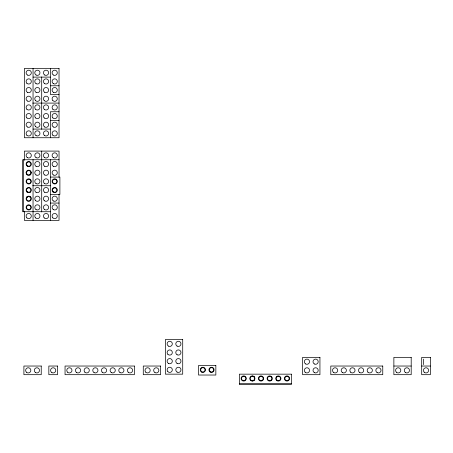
<?xml version="1.0" encoding="UTF-8"?>
<svg xmlns="http://www.w3.org/2000/svg" width="453" height="453" viewBox="0 0 453 453"><rect width="100%" height="100%" fill="white"/><g stroke="black" fill="none" stroke-linecap="round" stroke-linejoin="round"><path stroke-width="0.68" d="M26.461 197.429L26.874 196.891M254.195 380.327L254.609 379.79M271.517 380.327L271.93 379.79M276.466 377.411L276.811 376.958M30.011 174.994L30.549 174.581M30.011 192.321L30.549 191.908M27.18 197.197L27.633 196.857A2.163 2.163 0 0 1 30.878 198.731A2.163 2.163 0 0 1 27.633 200.605A2.163 2.163 0 0 1 27.633 196.857M276.506 376.653L277.043 376.239A2.599 2.599 0 0 1 280.939 378.493A2.599 2.599 0 0 1 277.043 380.741L276.506 380.327M33.046 77.106L50.368 77.106M50.368 85.77L59.032 85.77M59.032 94.428L50.368 94.428L50.368 68.443M32.695 103.091L59.032 103.091M59.032 111.755L50.368 111.755L50.368 137.74M50.368 120.413L59.032 120.413M33.046 129.077L50.368 129.077M59.032 159.75L22.65 159.75L22.65 211.721L50.713 211.721M26.115 172.746L26.546 172.746M30.878 172.746A2.163 2.163 0 0 0 27.633 170.872A2.163 2.163 0 0 0 27.633 174.62A2.163 2.163 0 0 0 30.878 172.746L31.314 172.746M50.368 177.078L59.898 177.078L59.898 194.399L50.368 194.399M32.695 185.736L50.713 185.736M50.368 203.063L59.032 203.063M393.872 366.03L411.194 366.03M421.686 366.03L430.35 366.03M239.365 383.691L291.336 383.691M26.874 174.581A2.599 2.599 0 0 0 31.223 173.42A2.599 2.599 0 0 0 28.041 170.237A2.599 2.599 0 0 0 26.874 174.581L27.412 174.994M26.874 191.908L27.412 192.321A2.599 2.599 0 0 0 31.314 190.067A2.599 2.599 0 0 0 27.412 187.819A2.599 2.599 0 0 0 27.412 192.321M29.796 196.857L30.243 197.197M276.466 379.574L276.811 380.022M271.517 376.653L271.93 377.19M254.195 376.653L254.609 377.19M30.549 196.891L30.963 197.429M423.419 359.099L423.419 364.642M252.361 375.894L252.361 376.324M252.361 380.656L252.361 381.092M59.032 177.253L59.032 151.092L24.383 151.092L24.383 160.283M59.032 194.224L59.032 220.385L24.383 220.385L24.383 211.194M50.368 159.405L50.368 220.385M41.704 76.931L41.704 129.252M41.704 151.092L41.704 211.902M33.046 68.443L33.046 137.74M33.046 159.575L33.046 220.385M23.516 159.75L23.516 211.721M277.043 380.741A2.599 2.599 0 0 1 277.043 376.239M59.032 68.443L24.383 68.443L24.383 137.74L59.032 137.74L59.032 68.443M182.712 339.512L165.39 339.512L165.39 374.161L182.712 374.161L182.712 339.512M319.943 357.366L302.621 357.366L302.621 374.688L319.943 374.688L319.943 357.366M411.194 357.366L393.872 357.366L393.872 374.688L411.194 374.688L411.194 357.366M430.35 357.366L421.686 357.366L421.686 374.688L430.35 374.688L430.35 357.366M215.849 365.497L198.527 365.497L198.527 375.027L215.849 375.027L215.849 365.497M41.229 366.03L23.907 366.03L23.907 374.688L41.229 374.688L41.229 366.03M57.503 366.03L48.839 366.03L48.839 374.688L57.503 374.688L57.503 366.03M134.343 366.03L65.051 366.03L65.051 374.688L134.343 374.688L134.343 366.03M160.6 366.03L143.278 366.03L143.278 374.688L160.6 374.688L160.6 366.03M382.762 366.03L330.792 366.03L330.792 374.688L382.762 374.688L382.762 366.03M291.336 374.161L239.365 374.161L239.365 384.557L291.336 384.557L291.336 374.161M424.184 372.196A2.599 2.599 0 0 0 428.527 371.03A2.599 2.599 0 0 0 425.344 367.847A2.599 2.599 0 0 0 424.184 372.196M405.565 372.609A2.599 2.599 0 0 0 409.461 370.361A2.599 2.599 0 0 0 405.565 368.108A2.599 2.599 0 0 0 405.565 372.609M396.364 372.196A2.599 2.599 0 0 0 400.712 371.03A2.599 2.599 0 0 0 397.53 367.847A2.599 2.599 0 0 0 396.364 372.196M359.807 372.609A2.599 2.599 0 0 0 363.708 370.361A2.599 2.599 0 0 0 359.807 368.108A2.599 2.599 0 0 0 359.807 372.609M377.134 372.609A2.599 2.599 0 0 0 381.03 370.361A2.599 2.599 0 0 0 377.134 368.108A2.599 2.599 0 0 0 377.134 372.609M367.932 372.196A2.599 2.599 0 0 0 372.281 371.03A2.599 2.599 0 0 0 369.099 367.847A2.599 2.599 0 0 0 367.932 372.196M350.611 372.196A2.599 2.599 0 0 0 354.959 371.03A2.599 2.599 0 0 0 351.771 367.847A2.599 2.599 0 0 0 350.611 372.196M342.485 372.609A2.599 2.599 0 0 0 346.381 370.361A2.599 2.599 0 0 0 342.485 368.108A2.599 2.599 0 0 0 342.485 372.609M333.821 372.609A2.599 2.599 0 0 0 337.723 370.361A2.599 2.599 0 0 0 333.821 368.108A2.599 2.599 0 0 0 333.821 372.609M314.314 372.609A2.599 2.599 0 0 0 318.21 370.361A2.599 2.599 0 0 0 314.314 368.108A2.599 2.599 0 0 0 314.314 372.609M305.112 372.196A2.599 2.599 0 0 0 309.461 371.03A2.599 2.599 0 0 0 306.279 367.847A2.599 2.599 0 0 0 305.112 372.196M305.65 363.946A2.599 2.599 0 0 0 309.552 361.698A2.599 2.599 0 0 0 305.65 359.444A2.599 2.599 0 0 0 305.65 363.946M314.314 363.946A2.599 2.599 0 0 0 318.21 361.698A2.599 2.599 0 0 0 314.314 359.444A2.599 2.599 0 0 0 314.314 363.946M27.412 200.979A2.599 2.599 0 0 0 31.314 198.731A2.599 2.599 0 0 0 27.412 196.477A2.599 2.599 0 0 0 27.412 200.979M27.412 183.658A2.599 2.599 0 0 0 31.314 181.41A2.599 2.599 0 0 0 27.412 179.156A2.599 2.599 0 0 0 27.412 183.658M27.633 191.942A2.163 2.163 0 0 0 30.878 190.067A2.163 2.163 0 0 0 27.633 188.193A2.163 2.163 0 0 0 27.633 191.942M27.633 165.957A2.163 2.163 0 0 0 30.878 164.082A2.163 2.163 0 0 0 27.633 162.208A2.163 2.163 0 0 0 27.633 165.957M27.412 209.643A2.599 2.599 0 0 0 31.314 207.389A2.599 2.599 0 0 0 27.412 205.141A2.599 2.599 0 0 0 27.412 209.643M27.412 166.336A2.599 2.599 0 0 0 31.314 164.082A2.599 2.599 0 0 0 27.412 161.834A2.599 2.599 0 0 0 27.412 166.336M27.633 209.269A2.163 2.163 0 0 0 30.878 207.389A2.163 2.163 0 0 0 27.633 205.515A2.163 2.163 0 0 0 27.633 209.269M27.633 183.284A2.163 2.163 0 0 0 30.878 181.41A2.163 2.163 0 0 0 27.633 179.53A2.163 2.163 0 0 0 27.633 183.284M53.397 200.979A2.599 2.599 0 0 0 57.299 198.731A2.599 2.599 0 0 0 53.397 196.477A2.599 2.599 0 0 0 53.397 200.979M53.397 174.994A2.599 2.599 0 0 0 57.299 172.746A2.599 2.599 0 0 0 53.397 170.492A2.599 2.599 0 0 0 53.397 174.994M53.397 166.336A2.599 2.599 0 0 0 57.299 164.082A2.599 2.599 0 0 0 53.397 161.834A2.599 2.599 0 0 0 53.397 166.336M53.397 209.643A2.599 2.599 0 0 0 57.299 207.389A2.599 2.599 0 0 0 53.397 205.141A2.599 2.599 0 0 0 53.397 209.643M52.859 217.893A2.599 2.599 0 0 0 57.208 216.727A2.599 2.599 0 0 0 54.026 213.544A2.599 2.599 0 0 0 52.859 217.893M52.859 191.908A2.599 2.599 0 0 0 57.208 190.741A2.599 2.599 0 0 0 54.026 187.559A2.599 2.599 0 0 0 52.859 191.908M53.397 183.658A2.599 2.599 0 0 0 57.299 181.41A2.599 2.599 0 0 0 53.397 179.156A2.599 2.599 0 0 0 53.397 183.658M53.618 183.284A2.163 2.163 0 0 0 56.863 181.41A2.163 2.163 0 0 0 53.618 179.53A2.163 2.163 0 0 0 53.618 183.284M53.165 191.602A2.163 2.163 0 0 0 56.789 190.628A2.163 2.163 0 0 0 54.139 187.978A2.163 2.163 0 0 0 53.165 191.602M35.538 217.893A2.599 2.599 0 0 0 39.887 216.727A2.599 2.599 0 0 0 36.704 213.544A2.599 2.599 0 0 0 35.538 217.893M44.201 217.893A2.599 2.599 0 0 0 48.545 216.727A2.599 2.599 0 0 0 45.362 213.544A2.599 2.599 0 0 0 44.201 217.893M26.874 217.893A2.599 2.599 0 0 0 31.223 216.727A2.599 2.599 0 0 0 28.041 213.544A2.599 2.599 0 0 0 26.874 217.893M36.076 209.643A2.599 2.599 0 0 0 39.972 207.389A2.599 2.599 0 0 0 36.076 205.141A2.599 2.599 0 0 0 36.076 209.643M35.538 200.566A2.599 2.599 0 0 0 39.887 199.405A2.599 2.599 0 0 0 36.704 196.223A2.599 2.599 0 0 0 35.538 200.566M44.201 200.566A2.599 2.599 0 0 0 48.545 199.405A2.599 2.599 0 0 0 45.362 196.223A2.599 2.599 0 0 0 44.201 200.566M44.739 209.643A2.599 2.599 0 0 0 48.635 207.389A2.599 2.599 0 0 0 44.739 205.141A2.599 2.599 0 0 0 44.739 209.643M44.739 192.321A2.599 2.599 0 0 0 48.635 190.067A2.599 2.599 0 0 0 44.739 187.819A2.599 2.599 0 0 0 44.739 192.321M36.076 192.321A2.599 2.599 0 0 0 39.972 190.067A2.599 2.599 0 0 0 36.076 187.819A2.599 2.599 0 0 0 36.076 192.321M44.201 183.244A2.599 2.599 0 0 0 48.545 182.078A2.599 2.599 0 0 0 45.362 178.895A2.599 2.599 0 0 0 44.201 183.244M44.739 166.336A2.599 2.599 0 0 0 48.635 164.082A2.599 2.599 0 0 0 44.739 161.834A2.599 2.599 0 0 0 44.739 166.336M36.076 166.336A2.599 2.599 0 0 0 39.972 164.082A2.599 2.599 0 0 0 36.076 161.834A2.599 2.599 0 0 0 36.076 166.336M44.739 174.994A2.599 2.599 0 0 0 48.635 172.746A2.599 2.599 0 0 0 44.739 170.492A2.599 2.599 0 0 0 44.739 174.994M36.076 183.658A2.599 2.599 0 0 0 39.972 181.41A2.599 2.599 0 0 0 36.076 179.156A2.599 2.599 0 0 0 36.076 183.658M36.076 174.994A2.599 2.599 0 0 0 39.972 172.746A2.599 2.599 0 0 0 36.076 170.492A2.599 2.599 0 0 0 36.076 174.994M44.739 157.672A2.599 2.599 0 0 0 48.635 155.424A2.599 2.599 0 0 0 44.739 153.171A2.599 2.599 0 0 0 44.739 157.672M53.397 157.672A2.599 2.599 0 0 0 57.299 155.424A2.599 2.599 0 0 0 53.397 153.171A2.599 2.599 0 0 0 53.397 157.672M27.412 157.672A2.599 2.599 0 0 0 31.314 155.424A2.599 2.599 0 0 0 27.412 153.171A2.599 2.599 0 0 0 27.412 157.672M36.076 157.672A2.599 2.599 0 0 0 39.972 155.424A2.599 2.599 0 0 0 36.076 153.171A2.599 2.599 0 0 0 36.076 157.672M201.557 372.083A2.599 2.599 0 0 0 205.452 369.829A2.599 2.599 0 0 0 201.557 367.581A2.599 2.599 0 0 0 201.557 372.083M210.22 372.083A2.599 2.599 0 0 0 214.116 369.829A2.599 2.599 0 0 0 210.22 367.581A2.599 2.599 0 0 0 210.22 372.083M210.435 371.703A2.163 2.163 0 0 0 213.686 369.829A2.163 2.163 0 0 0 210.435 367.955A2.163 2.163 0 0 0 210.435 371.703M201.772 371.703A2.163 2.163 0 0 0 205.022 369.829A2.163 2.163 0 0 0 201.772 367.955A2.163 2.163 0 0 0 201.772 371.703M251.058 380.741A2.599 2.599 0 0 0 254.954 378.493A2.599 2.599 0 0 0 251.058 376.239A2.599 2.599 0 0 0 251.058 380.741M251.273 380.367A2.163 2.163 0 0 0 254.524 378.493A2.163 2.163 0 0 0 251.273 376.619A2.163 2.163 0 0 0 251.273 380.367M268.38 380.741A2.599 2.599 0 0 0 272.281 378.493A2.599 2.599 0 0 0 268.38 376.239A2.599 2.599 0 0 0 268.38 380.741M277.259 380.367A2.163 2.163 0 0 0 280.509 378.493A2.163 2.163 0 0 0 277.259 376.619A2.163 2.163 0 0 0 277.259 380.367M259.722 380.741A2.599 2.599 0 0 0 263.618 378.493A2.599 2.599 0 0 0 259.722 376.239A2.599 2.599 0 0 0 259.722 380.741M268.601 380.367A2.163 2.163 0 0 0 271.845 378.493A2.163 2.163 0 0 0 268.601 376.619A2.163 2.163 0 0 0 268.601 380.367M242.615 380.367A2.163 2.163 0 0 0 245.86 378.493A2.163 2.163 0 0 0 242.615 376.619A2.163 2.163 0 0 0 242.615 380.367M285.707 380.741A2.599 2.599 0 0 0 289.603 378.493A2.599 2.599 0 0 0 285.707 376.239A2.599 2.599 0 0 0 285.707 380.741M242.395 380.741A2.599 2.599 0 0 0 246.296 378.493A2.599 2.599 0 0 0 242.395 376.239A2.599 2.599 0 0 0 242.395 380.741M285.922 380.367A2.163 2.163 0 0 0 289.173 378.493A2.163 2.163 0 0 0 285.922 376.619A2.163 2.163 0 0 0 285.922 380.367M259.937 380.367A2.163 2.163 0 0 0 263.187 378.493A2.163 2.163 0 0 0 259.937 376.619A2.163 2.163 0 0 0 259.937 380.367M53.397 92.35A2.599 2.599 0 0 0 57.299 90.102A2.599 2.599 0 0 0 53.397 87.848A2.599 2.599 0 0 0 53.397 92.35M53.397 75.028A2.599 2.599 0 0 0 57.299 72.774A2.599 2.599 0 0 0 53.397 70.526A2.599 2.599 0 0 0 53.397 75.028M53.397 83.686A2.599 2.599 0 0 0 57.299 81.438A2.599 2.599 0 0 0 53.397 79.19A2.599 2.599 0 0 0 53.397 83.686M52.859 117.922A2.599 2.599 0 0 0 57.208 116.755A2.599 2.599 0 0 0 54.026 113.573A2.599 2.599 0 0 0 52.859 117.922M53.397 126.999A2.599 2.599 0 0 0 57.299 124.745A2.599 2.599 0 0 0 53.397 122.497A2.599 2.599 0 0 0 53.397 126.999M52.859 135.243A2.599 2.599 0 0 0 57.208 134.082A2.599 2.599 0 0 0 54.026 130.9A2.599 2.599 0 0 0 52.859 135.243M36.076 75.028A2.599 2.599 0 0 0 39.972 72.774A2.599 2.599 0 0 0 36.076 70.526A2.599 2.599 0 0 0 36.076 75.028M44.739 75.028A2.599 2.599 0 0 0 48.635 72.774A2.599 2.599 0 0 0 44.739 70.526A2.599 2.599 0 0 0 44.739 75.028M36.076 135.657A2.599 2.599 0 0 0 39.972 133.409A2.599 2.599 0 0 0 36.076 131.155A2.599 2.599 0 0 0 36.076 135.657M44.739 135.657A2.599 2.599 0 0 0 48.635 133.409A2.599 2.599 0 0 0 44.739 131.155A2.599 2.599 0 0 0 44.739 135.657M35.538 126.585A2.599 2.599 0 0 0 39.887 125.419A2.599 2.599 0 0 0 36.704 122.236A2.599 2.599 0 0 0 35.538 126.585M35.538 117.922A2.599 2.599 0 0 0 39.887 116.755A2.599 2.599 0 0 0 36.704 113.573A2.599 2.599 0 0 0 35.538 117.922M44.201 117.922A2.599 2.599 0 0 0 48.545 116.755A2.599 2.599 0 0 0 45.362 113.573A2.599 2.599 0 0 0 44.201 117.922M44.739 126.999A2.599 2.599 0 0 0 48.635 124.745A2.599 2.599 0 0 0 44.739 122.497A2.599 2.599 0 0 0 44.739 126.999M52.859 109.258A2.599 2.599 0 0 0 57.208 108.097A2.599 2.599 0 0 0 54.026 104.915A2.599 2.599 0 0 0 52.859 109.258M44.739 109.671A2.599 2.599 0 0 0 48.635 107.423A2.599 2.599 0 0 0 44.739 105.175A2.599 2.599 0 0 0 44.739 109.671M35.538 109.258A2.599 2.599 0 0 0 39.887 108.097A2.599 2.599 0 0 0 36.704 104.915A2.599 2.599 0 0 0 35.538 109.258M44.201 100.6A2.599 2.599 0 0 0 48.545 99.434A2.599 2.599 0 0 0 45.362 96.251A2.599 2.599 0 0 0 44.201 100.6M52.859 100.6A2.599 2.599 0 0 0 57.208 99.434A2.599 2.599 0 0 0 54.026 96.251A2.599 2.599 0 0 0 52.859 100.6M44.739 83.686A2.599 2.599 0 0 0 48.635 81.438A2.599 2.599 0 0 0 44.739 79.19A2.599 2.599 0 0 0 44.739 83.686M36.076 83.686A2.599 2.599 0 0 0 39.972 81.438A2.599 2.599 0 0 0 36.076 79.19A2.599 2.599 0 0 0 36.076 83.686M44.739 92.35A2.599 2.599 0 0 0 48.635 90.102A2.599 2.599 0 0 0 44.739 87.848A2.599 2.599 0 0 0 44.739 92.35M35.538 100.6A2.599 2.599 0 0 0 39.887 99.434A2.599 2.599 0 0 0 36.704 96.251A2.599 2.599 0 0 0 35.538 100.6M36.076 92.35A2.599 2.599 0 0 0 39.972 90.102A2.599 2.599 0 0 0 36.076 87.848A2.599 2.599 0 0 0 36.076 92.35M26.874 135.243A2.599 2.599 0 0 0 31.223 134.082A2.599 2.599 0 0 0 28.041 130.9A2.599 2.599 0 0 0 26.874 135.243M27.412 126.999A2.599 2.599 0 0 0 31.314 124.745A2.599 2.599 0 0 0 27.412 122.497A2.599 2.599 0 0 0 27.412 126.999M26.874 117.922A2.599 2.599 0 0 0 31.223 116.755A2.599 2.599 0 0 0 28.041 113.573A2.599 2.599 0 0 0 26.874 117.922M26.874 109.258A2.599 2.599 0 0 0 31.223 108.097A2.599 2.599 0 0 0 28.041 104.915A2.599 2.599 0 0 0 26.874 109.258M27.412 75.028A2.599 2.599 0 0 0 31.314 72.774A2.599 2.599 0 0 0 27.412 70.526A2.599 2.599 0 0 0 27.412 75.028M26.874 83.273A2.599 2.599 0 0 0 31.223 82.112A2.599 2.599 0 0 0 28.041 78.93A2.599 2.599 0 0 0 26.874 83.273M27.412 101.013A2.599 2.599 0 0 0 31.314 98.76A2.599 2.599 0 0 0 27.412 96.512A2.599 2.599 0 0 0 27.412 101.013M27.412 92.35A2.599 2.599 0 0 0 31.314 90.102A2.599 2.599 0 0 0 27.412 87.848A2.599 2.599 0 0 0 27.412 92.35M168.42 346.098A2.599 2.599 0 0 0 172.321 343.844A2.599 2.599 0 0 0 168.42 341.596A2.599 2.599 0 0 0 168.42 346.098M177.083 346.098A2.599 2.599 0 0 0 180.979 343.844A2.599 2.599 0 0 0 177.083 341.596A2.599 2.599 0 0 0 177.083 346.098M177.083 354.756A2.599 2.599 0 0 0 180.979 352.508A2.599 2.599 0 0 0 177.083 350.254A2.599 2.599 0 0 0 177.083 354.756M167.882 354.342A2.599 2.599 0 0 0 172.231 353.181A2.599 2.599 0 0 0 169.048 349.999A2.599 2.599 0 0 0 167.882 354.342M167.882 371.67A2.599 2.599 0 0 0 172.231 370.503A2.599 2.599 0 0 0 169.048 367.321A2.599 2.599 0 0 0 167.882 371.67M177.083 372.083A2.599 2.599 0 0 0 180.979 369.829A2.599 2.599 0 0 0 177.083 367.581A2.599 2.599 0 0 0 177.083 372.083M168.42 363.419A2.599 2.599 0 0 0 172.321 361.166A2.599 2.599 0 0 0 168.42 358.918A2.599 2.599 0 0 0 168.42 363.419M177.083 363.419A2.599 2.599 0 0 0 180.979 361.166A2.599 2.599 0 0 0 177.083 358.918A2.599 2.599 0 0 0 177.083 363.419M145.77 372.196A2.599 2.599 0 0 0 150.119 371.03A2.599 2.599 0 0 0 146.936 367.847A2.599 2.599 0 0 0 145.77 372.196M154.971 372.609A2.599 2.599 0 0 0 158.867 370.361A2.599 2.599 0 0 0 154.971 368.108A2.599 2.599 0 0 0 154.971 372.609M128.176 372.196A2.599 2.599 0 0 0 132.525 371.03A2.599 2.599 0 0 0 129.343 367.847A2.599 2.599 0 0 0 128.176 372.196M120.051 372.609A2.599 2.599 0 0 0 123.952 370.361A2.599 2.599 0 0 0 120.051 368.108A2.599 2.599 0 0 0 120.051 372.609M111.393 372.609A2.599 2.599 0 0 0 115.288 370.361A2.599 2.599 0 0 0 111.393 368.108A2.599 2.599 0 0 0 111.393 372.609M102.191 372.196A2.599 2.599 0 0 0 106.54 371.03A2.599 2.599 0 0 0 103.358 367.847A2.599 2.599 0 0 0 102.191 372.196M67.542 372.196A2.599 2.599 0 0 0 71.891 371.03A2.599 2.599 0 0 0 68.709 367.847A2.599 2.599 0 0 0 67.542 372.196M76.744 372.609A2.599 2.599 0 0 0 80.645 370.361A2.599 2.599 0 0 0 76.744 368.108A2.599 2.599 0 0 0 76.744 372.609M94.071 372.609A2.599 2.599 0 0 0 97.967 370.361A2.599 2.599 0 0 0 94.071 368.108A2.599 2.599 0 0 0 94.071 372.609M84.87 372.196A2.599 2.599 0 0 0 89.218 371.03A2.599 2.599 0 0 0 86.036 367.847A2.599 2.599 0 0 0 84.87 372.196M51.874 372.609A2.599 2.599 0 0 0 55.77 370.361A2.599 2.599 0 0 0 51.874 368.108A2.599 2.599 0 0 0 51.874 372.609M26.399 372.196A2.599 2.599 0 0 0 30.747 371.03A2.599 2.599 0 0 0 27.565 367.847A2.599 2.599 0 0 0 26.399 372.196M35.6 372.609A2.599 2.599 0 0 0 39.496 370.361A2.599 2.599 0 0 0 35.6 368.108A2.599 2.599 0 0 0 35.6 372.609"/></g></svg>
